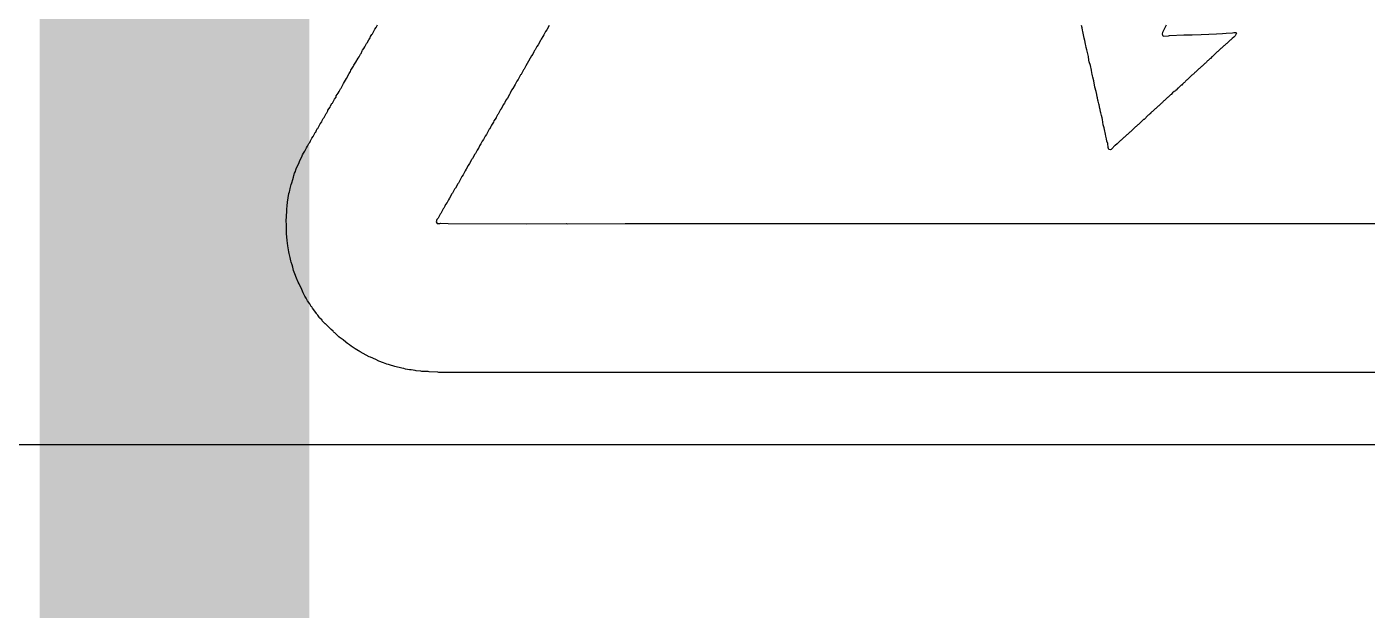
# Model space of a CAD drawing. Header units: inches. Extents: x 0 to 11.2, y -0.2 to 5.5.
# Drawn here: x 2.1421 to 2.3409, y 1.3093 to 1.3958 of the extents above; entities that cross this region are included whole.
import ezdxf

# ---------------------------------------------------------------- set-up
doc = ezdxf.new("R2010")
doc.units = ezdxf.units.IN
doc.header["$MEASUREMENT"] = 0
for name, color, linetype in [('Bottom Layer', 5, 'Continuous'), ('Top Layer', 1, 'Continuous'), ('Top Overlay', 2, 'Continuous')]:
    doc.layers.add(name, color=color, linetype=linetype)

msp = doc.modelspace()

# ---------------------------------------------------------------- linework, layer by layer
at = {"layer": 'Bottom Layer'}
msp.add_lwpolyline([(2.164, 1.41842, 0.04, 0.04, 0), (2.164, 0.67231, 0.04, 0.04, 0)], format="xyseb", dxfattribs=at)
at = {"layer": 'Top Layer'}
msp.add_line((3.31378, 1.33378), (1.73649, 1.33378), dxfattribs=at)
at = {"layer": 'Top Overlay'}
for p, q in [((2.19388, 1.39566), (2.1941, 1.39606)), ((2.21956, 1.39597), (2.2192, 1.3953)), ((2.29862, 1.39559), (2.29853, 1.39594)), ((2.31108, 1.39601), (2.31055, 1.3949)), ((2.19255, 1.39336), (2.19282, 1.39384)), ((2.19282, 1.39384), (2.19299, 1.39411)), ((2.19299, 1.39411), (2.19308, 1.39433)), ((2.19308, 1.39433), (2.19326, 1.39464)), ((2.19326, 1.39464), (2.19335, 1.39473)), ((2.19335, 1.39473), (2.19339, 1.39482)), ((2.19339, 1.39482), (2.1937, 1.39539)), ((2.1937, 1.39539), (2.19388, 1.39566)), ((2.21832, 1.39384), (2.21827, 1.39375)), ((2.2184, 1.39393), (2.21832, 1.39384)), ((2.21863, 1.39433), (2.2184, 1.39393)), ((2.21876, 1.39455), (2.21863, 1.39433)), ((2.21902, 1.39504), (2.21876, 1.39455)), ((2.2192, 1.3953), (2.21902, 1.39504)), ((2.29868, 1.39526), (2.29862, 1.39559)), ((2.29873, 1.39508), (2.29868, 1.39526)), ((2.29886, 1.39433), (2.29873, 1.39508)), ((2.29893, 1.39409), (2.29886, 1.39433)), ((2.29901, 1.39373), (2.29893, 1.39409)), ((2.31055, 1.3949), (2.3105, 1.39473)), ((2.3105, 1.39473), (2.31055, 1.39446)), ((2.31055, 1.39446), (2.31075, 1.39439)), ((2.31075, 1.39439), (2.31146, 1.39444)), ((2.31146, 1.39444), (2.31159, 1.39448)), ((2.31159, 1.39448), (2.31369, 1.39455)), ((2.31369, 1.39455), (2.31493, 1.39459)), ((2.31493, 1.39459), (2.31626, 1.39464)), ((2.31626, 1.39464), (2.31856, 1.39473)), ((2.31856, 1.39473), (2.31945, 1.39477)), ((2.31945, 1.39477), (2.31998, 1.39482)), ((2.31998, 1.39482), (2.32091, 1.39486)), ((2.32066, 1.39382), (2.32057, 1.39378)), ((2.32086, 1.39402), (2.32066, 1.39382)), ((2.32111, 1.39422), (2.32086, 1.39402)), ((2.32091, 1.39486), (2.32113, 1.3949)), ((2.32119, 1.39426), (2.32111, 1.39422)), ((2.32113, 1.3949), (2.32142, 1.39493)), ((2.32131, 1.39442), (2.32119, 1.39426)), ((2.32153, 1.39482), (2.32131, 1.39442)), ((2.32142, 1.39493), (2.32153, 1.39482)), ((2.19167, 1.39181), (2.19184, 1.3922)), ((2.19184, 1.3922), (2.19189, 1.39229)), ((2.19189, 1.39229), (2.19209, 1.39254)), ((2.19209, 1.39254), (2.1922, 1.39278)), ((2.1922, 1.39278), (2.19246, 1.39327)), ((2.19246, 1.39327), (2.19255, 1.39336)), ((2.2173, 1.39203), (2.21712, 1.39172)), ((2.21739, 1.39225), (2.2173, 1.39203)), ((2.21748, 1.39234), (2.21739, 1.39225)), ((2.21774, 1.39282), (2.21748, 1.39234)), ((2.21792, 1.39309), (2.21774, 1.39282)), ((2.21827, 1.39375), (2.21792, 1.39309)), ((2.2991, 1.3932), (2.29901, 1.39373)), ((2.29915, 1.39298), (2.2991, 1.3932)), ((2.29921, 1.39269), (2.29915, 1.39298)), ((2.2993, 1.39234), (2.29921, 1.39269)), ((2.29941, 1.39196), (2.2993, 1.39234)), ((2.29946, 1.39174), (2.29941, 1.39196)), ((2.31867, 1.39205), (2.31796, 1.39134)), ((2.31876, 1.39209), (2.31867, 1.39205)), ((2.3192, 1.39254), (2.31876, 1.39209)), ((2.31929, 1.39258), (2.3192, 1.39254)), ((2.31965, 1.39293), (2.31929, 1.39258)), ((2.31973, 1.39298), (2.31965, 1.39293)), ((2.32, 1.39324), (2.31973, 1.39298)), ((2.32009, 1.39329), (2.32, 1.39324)), ((2.32057, 1.39378), (2.32009, 1.39329)), ((2.19016, 1.38933), (2.19056, 1.3899)), ((2.19056, 1.3899), (2.1906, 1.39008)), ((2.1906, 1.39008), (2.19091, 1.39052)), ((2.19091, 1.39052), (2.19122, 1.3911)), ((2.19122, 1.3911), (2.19136, 1.39132)), ((2.19136, 1.39132), (2.19158, 1.39172)), ((2.19158, 1.39172), (2.19167, 1.39181)), ((2.2161, 1.38999), (2.21601, 1.38977)), ((2.21632, 1.3903), (2.2161, 1.38999)), ((2.21694, 1.39145), (2.21632, 1.3903)), ((2.21712, 1.39172), (2.21694, 1.39145)), ((2.2995, 1.39156), (2.29946, 1.39174)), ((2.29955, 1.39134), (2.2995, 1.39156)), ((2.29963, 1.39081), (2.29955, 1.39134)), ((2.29968, 1.39059), (2.29963, 1.39081)), ((2.29972, 1.39041), (2.29968, 1.39059)), ((2.29981, 1.39019), (2.29972, 1.39041)), ((2.29986, 1.39001), (2.29981, 1.39019)), ((2.29999, 1.38935), (2.29986, 1.39001)), ((2.31632, 1.38988), (2.31601, 1.38957)), ((2.31641, 1.38992), (2.31632, 1.38988)), ((2.31681, 1.39032), (2.31641, 1.38992)), ((2.3169, 1.39037), (2.31681, 1.39032)), ((2.31706, 1.39052), (2.3169, 1.39037)), ((2.3171, 1.39061), (2.31706, 1.39052)), ((2.31721, 1.39072), (2.3171, 1.39061)), ((2.3173, 1.39076), (2.31721, 1.39072)), ((2.31756, 1.39103), (2.3173, 1.39076)), ((2.31765, 1.39107), (2.31756, 1.39103)), ((2.31787, 1.3913), (2.31765, 1.39107)), ((2.31796, 1.39134), (2.31787, 1.3913)), ((2.18923, 1.3876), (2.1895, 1.38809)), ((2.1895, 1.38809), (2.18989, 1.38884)), ((2.18989, 1.38884), (2.19012, 1.38915)), ((2.19012, 1.38915), (2.19016, 1.38933)), ((2.21495, 1.38795), (2.21477, 1.38769)), ((2.21531, 1.38862), (2.21495, 1.38795)), ((2.21539, 1.38871), (2.21531, 1.38862)), ((2.2157, 1.38928), (2.21539, 1.38871)), ((2.21575, 1.38937), (2.2157, 1.38928)), ((2.21584, 1.38946), (2.21575, 1.38937)), ((2.21601, 1.38977), (2.21584, 1.38946)), ((2.30006, 1.38893), (2.29999, 1.38935)), ((2.3001, 1.38875), (2.30006, 1.38893)), ((2.30017, 1.38851), (2.3001, 1.38875)), ((2.30021, 1.38829), (2.30017, 1.38851)), ((2.30034, 1.38775), (2.30021, 1.38829)), ((2.31411, 1.38784), (2.31396, 1.38769)), ((2.3142, 1.38789), (2.31411, 1.38784)), ((2.31491, 1.3886), (2.3142, 1.38789)), ((2.315, 1.38864), (2.31491, 1.3886)), ((2.31509, 1.38873), (2.315, 1.38864)), ((2.31517, 1.38877), (2.31509, 1.38873)), ((2.31524, 1.38884), (2.31517, 1.38877)), ((2.31528, 1.38893), (2.31524, 1.38884)), ((2.31535, 1.38899), (2.31528, 1.38893)), ((2.31544, 1.38904), (2.31535, 1.38899)), ((2.31593, 1.38953), (2.31544, 1.38904)), ((2.31601, 1.38957), (2.31593, 1.38953)), ((2.18799, 1.38552), (2.18828, 1.38594)), ((2.18828, 1.38594), (2.18839, 1.38618)), ((2.18839, 1.38618), (2.18861, 1.38658)), ((2.18861, 1.38658), (2.1887, 1.38667)), ((2.1887, 1.38667), (2.18905, 1.38733)), ((2.18905, 1.38733), (2.18923, 1.3876)), ((2.21378, 1.3859), (2.21371, 1.38583)), ((2.214, 1.38638), (2.21378, 1.3859)), ((2.2142, 1.38663), (2.214, 1.38638)), ((2.21451, 1.3872), (2.2142, 1.38663)), ((2.21477, 1.38769), (2.21451, 1.3872)), ((2.3005, 1.3868), (2.30034, 1.38775)), ((2.3007, 1.38616), (2.3005, 1.3868)), ((2.30081, 1.3857), (2.3007, 1.38616)), ((2.31205, 1.38596), (2.31181, 1.38572)), ((2.3123, 1.38616), (2.31205, 1.38596)), ((2.31245, 1.38627), (2.3123, 1.38616)), ((2.3125, 1.38636), (2.31245, 1.38627)), ((2.31256, 1.38638), (2.3125, 1.38636)), ((2.31283, 1.38665), (2.31256, 1.38638)), ((2.31292, 1.38669), (2.31283, 1.38665)), ((2.31331, 1.38709), (2.31292, 1.38669)), ((2.3134, 1.38713), (2.31331, 1.38709)), ((2.31349, 1.38727), (2.3134, 1.38713)), ((2.31358, 1.38731), (2.31349, 1.38727)), ((2.31371, 1.38744), (2.31358, 1.38731)), ((2.3138, 1.38749), (2.31371, 1.38744)), ((2.31391, 1.3876), (2.3138, 1.38749)), ((2.31396, 1.38769), (2.31391, 1.3876)), ((2.18706, 1.38384), (2.18715, 1.38406)), ((2.18715, 1.38406), (2.18733, 1.38437)), ((2.18733, 1.38437), (2.18742, 1.38446)), ((2.18742, 1.38446), (2.18773, 1.38503)), ((2.18773, 1.38503), (2.18795, 1.38534)), ((2.18795, 1.38534), (2.18799, 1.38552)), ((2.21276, 1.38421), (2.21243, 1.38357)), ((2.21296, 1.38446), (2.21276, 1.38421)), ((2.213, 1.38455), (2.21296, 1.38446)), ((2.21314, 1.38486), (2.213, 1.38455)), ((2.21336, 1.38517), (2.21314, 1.38486)), ((2.21367, 1.38574), (2.21336, 1.38517)), ((2.21371, 1.38583), (2.21367, 1.38574)), ((2.30085, 1.38539), (2.30081, 1.3857)), ((2.3009, 1.38521), (2.30085, 1.38539)), ((2.30094, 1.3849), (2.3009, 1.38521)), ((2.30098, 1.38472), (2.30094, 1.3849)), ((2.3011, 1.38435), (2.30098, 1.38472)), ((2.30114, 1.38417), (2.3011, 1.38435)), ((2.30125, 1.38366), (2.30114, 1.38417)), ((2.30991, 1.38399), (2.30955, 1.38364)), ((2.30999, 1.38404), (2.30991, 1.38399)), ((2.31039, 1.38443), (2.30999, 1.38404)), ((2.31048, 1.38448), (2.31039, 1.38443)), ((2.31055, 1.38454), (2.31048, 1.38448)), ((2.31059, 1.38463), (2.31055, 1.38454)), ((2.31075, 1.38479), (2.31059, 1.38463)), ((2.31084, 1.38483), (2.31075, 1.38479)), ((2.31128, 1.38528), (2.31084, 1.38483)), ((2.31137, 1.38532), (2.31128, 1.38528)), ((2.31172, 1.38567), (2.31137, 1.38532)), ((2.31181, 1.38572), (2.31172, 1.38567)), ((2.18587, 1.38185), (2.18604, 1.38216)), ((2.18604, 1.38216), (2.18613, 1.38224)), ((2.18613, 1.38224), (2.18618, 1.38233)), ((2.18618, 1.38233), (2.18649, 1.38291)), ((2.18649, 1.38291), (2.18657, 1.383)), ((2.18657, 1.383), (2.18671, 1.38331)), ((2.18671, 1.38331), (2.18675, 1.38339)), ((2.18675, 1.38339), (2.18706, 1.38384)), ((2.21168, 1.38224), (2.21137, 1.3818)), ((2.21172, 1.38233), (2.21168, 1.38224)), ((2.2119, 1.38273), (2.21172, 1.38233)), ((2.21199, 1.38282), (2.2119, 1.38273)), ((2.21234, 1.38348), (2.21199, 1.38282)), ((2.21243, 1.38357), (2.21234, 1.38348)), ((2.30129, 1.38348), (2.30125, 1.38366)), ((2.30134, 1.38317), (2.30129, 1.38348)), ((2.30138, 1.383), (2.30134, 1.38317)), ((2.30149, 1.38262), (2.30138, 1.383)), ((2.30158, 1.38226), (2.30149, 1.38262)), ((2.30163, 1.38204), (2.30158, 1.38226)), ((2.30176, 1.38125), (2.30163, 1.38204)), ((2.30774, 1.382), (2.30725, 1.38151)), ((2.30782, 1.38204), (2.30774, 1.382)), ((2.30844, 1.38266), (2.30782, 1.38204)), ((2.30853, 1.38271), (2.30844, 1.38266)), ((2.30867, 1.38284), (2.30853, 1.38271)), ((2.30875, 1.38288), (2.30867, 1.38284)), ((2.30878, 1.38295), (2.30875, 1.38288)), ((2.30898, 1.38315), (2.30878, 1.38295)), ((2.30906, 1.38319), (2.30898, 1.38315)), ((2.30946, 1.38359), (2.30906, 1.38319)), ((2.30955, 1.38364), (2.30946, 1.38359)), ((2.18454, 1.3795), (2.18485, 1.38007)), ((2.18485, 1.38007), (2.18494, 1.38016)), ((2.18494, 1.38016), (2.18505, 1.38045)), ((2.18505, 1.38045), (2.18511, 1.38052)), ((2.18511, 1.38052), (2.18516, 1.38061)), ((2.18516, 1.38061), (2.18525, 1.38069)), ((2.18525, 1.38069), (2.18529, 1.38078)), ((2.18529, 1.38078), (2.1856, 1.38136)), ((2.1856, 1.38136), (2.18582, 1.38167)), ((2.18582, 1.38167), (2.18587, 1.38185)), ((2.21061, 1.38047), (2.21026, 1.37981)), ((2.21066, 1.38056), (2.21061, 1.38047)), ((2.21075, 1.38065), (2.21066, 1.38056)), ((2.21092, 1.38096), (2.21075, 1.38065)), ((2.21103, 1.3812), (2.21092, 1.38096)), ((2.21132, 1.38162), (2.21103, 1.3812)), ((2.21137, 1.3818), (2.21132, 1.38162)), ((2.3018, 1.38107), (2.30176, 1.38125)), ((2.30187, 1.38078), (2.3018, 1.38107)), ((2.30194, 1.38054), (2.30187, 1.38078)), ((2.30211, 1.37983), (2.30194, 1.38054)), ((2.3057, 1.38014), (2.30535, 1.37979)), ((2.30579, 1.38018), (2.3057, 1.38014)), ((2.30628, 1.38067), (2.30579, 1.38018)), ((2.30636, 1.38072), (2.30628, 1.38067)), ((2.30639, 1.38078), (2.30636, 1.38072)), ((2.30654, 1.38094), (2.30639, 1.38078)), ((2.30663, 1.38098), (2.30654, 1.38094)), ((2.3069, 1.38125), (2.30663, 1.38098)), ((2.30698, 1.38129), (2.3069, 1.38125)), ((2.30716, 1.38147), (2.30698, 1.38129)), ((2.30725, 1.38151), (2.30716, 1.38147)), ((2.18356, 1.37782), (2.18374, 1.37808)), ((2.18374, 1.37808), (2.18385, 1.37837)), ((2.18385, 1.37837), (2.18392, 1.37844)), ((2.18392, 1.37844), (2.18396, 1.37853)), ((2.18396, 1.37853), (2.18405, 1.37861)), ((2.18405, 1.37861), (2.18414, 1.37883)), ((2.18414, 1.37883), (2.18436, 1.37923)), ((2.18436, 1.37923), (2.18454, 1.3795)), ((2.20924, 1.37813), (2.20913, 1.37784)), ((2.20942, 1.37839), (2.20924, 1.37813)), ((2.20964, 1.37879), (2.20942, 1.37839)), ((2.20982, 1.37906), (2.20964, 1.37879)), ((2.21008, 1.37954), (2.20982, 1.37906)), ((2.21026, 1.37981), (2.21008, 1.37954)), ((2.30216, 1.37956), (2.30211, 1.37983)), ((2.30222, 1.37914), (2.30216, 1.37956)), ((2.30231, 1.37879), (2.30222, 1.37914)), ((2.30245, 1.37848), (2.30231, 1.37879)), ((2.30249, 1.37786), (2.30245, 1.37848)), ((2.30329, 1.37795), (2.30324, 1.37786)), ((2.30344, 1.3781), (2.30329, 1.37795)), ((2.30353, 1.37815), (2.30344, 1.3781)), ((2.3038, 1.37841), (2.30353, 1.37815)), ((2.30388, 1.37846), (2.3038, 1.37841)), ((2.30433, 1.3789), (2.30388, 1.37846)), ((2.30442, 1.37894), (2.30433, 1.3789)), ((2.30481, 1.37934), (2.30442, 1.37894)), ((2.3049, 1.37939), (2.30481, 1.37934)), ((2.30526, 1.37974), (2.3049, 1.37939)), ((2.30535, 1.37979), (2.30526, 1.37974)), ((2.18241, 1.37551), (2.18257, 1.37594)), ((2.18257, 1.37594), (2.18286, 1.37649)), ((2.18286, 1.37649), (2.18297, 1.37678)), ((2.18297, 1.37678), (2.18314, 1.37704)), ((2.18314, 1.37704), (2.1833, 1.37733)), ((2.1833, 1.37733), (2.18356, 1.37782)), ((2.20805, 1.37605), (2.20774, 1.37547)), ((2.20809, 1.37613), (2.20805, 1.37605)), ((2.20818, 1.37622), (2.20809, 1.37613)), ((2.20853, 1.37689), (2.20818, 1.37622)), ((2.20862, 1.37698), (2.20853, 1.37689)), ((2.20889, 1.37746), (2.20862, 1.37698)), ((2.20906, 1.37777), (2.20889, 1.37746)), ((2.20913, 1.37784), (2.20906, 1.37777)), ((2.3026, 1.37757), (2.30249, 1.37786)), ((2.30278, 1.37753), (2.3026, 1.37757)), ((2.30295, 1.37757), (2.30278, 1.37753)), ((2.30324, 1.37786), (2.30295, 1.37757)), ((2.18168, 1.37372), (2.18181, 1.37408)), ((2.18181, 1.37408), (2.18193, 1.37432)), ((2.18193, 1.37432), (2.18201, 1.37454)), ((2.18201, 1.37454), (2.18206, 1.37472)), ((2.18206, 1.37472), (2.18212, 1.37496)), ((2.18212, 1.37496), (2.18241, 1.37551)), ((2.20712, 1.37441), (2.20681, 1.37383)), ((2.20725, 1.37463), (2.20712, 1.37441)), ((2.20756, 1.3752), (2.20725, 1.37463)), ((2.20774, 1.37547), (2.20756, 1.3752)), ((2.18117, 1.3718), (2.18124, 1.37217)), ((2.18124, 1.37217), (2.18128, 1.37239)), ((2.18128, 1.37239), (2.18137, 1.37261)), ((2.18137, 1.37261), (2.18153, 1.37312)), ((2.18153, 1.37312), (2.18162, 1.37348)), ((2.18162, 1.37348), (2.18168, 1.37372)), ((2.20601, 1.3725), (2.20565, 1.37184)), ((2.2061, 1.37259), (2.20601, 1.3725)), ((2.20641, 1.37317), (2.2061, 1.37259)), ((2.20663, 1.37357), (2.20641, 1.37317)), ((2.20681, 1.37383), (2.20663, 1.37357)), ((2.18075, 1.36974), (2.18097, 1.37107)), ((2.18097, 1.37107), (2.18104, 1.37131)), ((2.18104, 1.37131), (2.18108, 1.37149)), ((2.18108, 1.37149), (2.18117, 1.3718)), ((2.20464, 1.37011), (2.20442, 1.36972)), ((2.20477, 1.37033), (2.20464, 1.37011)), ((2.20512, 1.371), (2.20477, 1.37033)), ((2.20521, 1.37109), (2.20512, 1.371)), ((2.20543, 1.37149), (2.20521, 1.37109)), ((2.20552, 1.37171), (2.20543, 1.37149)), ((2.20565, 1.37184), (2.20552, 1.37171)), ((2.1806, 1.36741), (2.18066, 1.36872)), ((2.18066, 1.36872), (2.18071, 1.36921)), ((2.18071, 1.36921), (2.18075, 1.36974)), ((2.2034, 1.36799), (2.20331, 1.36777)), ((2.20349, 1.36808), (2.2034, 1.36799)), ((2.20366, 1.36839), (2.20349, 1.36808)), ((2.20384, 1.36879), (2.20366, 1.36839)), ((2.20393, 1.36887), (2.20384, 1.36879)), ((2.20411, 1.36918), (2.20393, 1.36887)), ((2.20419, 1.36941), (2.20411, 1.36918)), ((2.20442, 1.36972), (2.20419, 1.36941)), ((2.18055, 1.36728), (2.1806, 1.36741)), ((2.18058, 1.36611), (2.18055, 1.36728)), ((2.18062, 1.36509), (2.18058, 1.36611)), ((2.20291, 1.36719), (2.20282, 1.36684)), ((2.20282, 1.36684), (2.20295, 1.36662)), ((2.20309, 1.36737), (2.20291, 1.36719)), ((2.20295, 1.36662), (2.20333, 1.36659)), ((2.20331, 1.36777), (2.20309, 1.36737)), ((2.20333, 1.36659), (2.20346, 1.36664)), ((2.20346, 1.36664), (2.20457, 1.36659)), ((2.20457, 1.36659), (2.21619, 1.36657)), ((2.21619, 1.36657), (2.22215, 1.36659)), ((2.22215, 1.36659), (2.22228, 1.36655)), ((2.22228, 1.36655), (2.23082, 1.36659)), ((2.23082, 1.36659), (2.35558, 1.36659)), ((2.18066, 1.3646), (2.18062, 1.36509)), ((2.18071, 1.36407), (2.18066, 1.3646)), ((2.1808, 1.36327), (2.18071, 1.36407)), ((2.18089, 1.3627), (2.1808, 1.36327)), ((2.18095, 1.36241), (2.18089, 1.3627)), ((2.18102, 1.36217), (2.18095, 1.36241)), ((2.18106, 1.36195), (2.18102, 1.36217)), ((2.18111, 1.36177), (2.18106, 1.36195)), ((2.18115, 1.36155), (2.18111, 1.36177)), ((2.18126, 1.36104), (2.18115, 1.36155)), ((2.18131, 1.36086), (2.18126, 1.36104)), ((2.18142, 1.36048), (2.18131, 1.36086)), ((2.18155, 1.36013), (2.18142, 1.36048)), ((2.18166, 1.35962), (2.18155, 1.36013)), ((2.18186, 1.35916), (2.18166, 1.35962)), ((2.1821, 1.35847), (2.18186, 1.35916)), ((2.18235, 1.35792), (2.1821, 1.35847)), ((2.18246, 1.35763), (2.18235, 1.35792)), ((2.18286, 1.35679), (2.18246, 1.35763)), ((2.18308, 1.3563), (2.18286, 1.35679)), ((2.18334, 1.35581), (2.18308, 1.3563)), ((2.18352, 1.35555), (2.18334, 1.35581)), ((2.18374, 1.35515), (2.18352, 1.35555)), ((2.18405, 1.35471), (2.18374, 1.35515)), ((2.18423, 1.3544), (2.18405, 1.35471)), ((2.18427, 1.35431), (2.18423, 1.3544)), ((2.18436, 1.35422), (2.18427, 1.35431)), ((2.18447, 1.35407), (2.18436, 1.35422)), ((2.18465, 1.3538), (2.18447, 1.35407)), ((2.18507, 1.35325), (2.18465, 1.3538)), ((2.18511, 1.35316), (2.18507, 1.35325)), ((2.18525, 1.35303), (2.18511, 1.35316)), ((2.18547, 1.35272), (2.18525, 1.35303)), ((2.18551, 1.35263), (2.18547, 1.35272)), ((2.18587, 1.35227), (2.18551, 1.35263)), ((2.18591, 1.35218), (2.18587, 1.35227)), ((2.18626, 1.35183), (2.18591, 1.35218)), ((2.18631, 1.35174), (2.18626, 1.35183)), ((2.18637, 1.35172), (2.18631, 1.35174)), ((2.18724, 1.35086), (2.18637, 1.35172)), ((2.1875, 1.35063), (2.18724, 1.35086)), ((2.18755, 1.35055), (2.1875, 1.35063)), ((2.18766, 1.35044), (2.18755, 1.35055)), ((2.18775, 1.35039), (2.18766, 1.35044)), ((2.18815, 1.34999), (2.18775, 1.35039)), ((2.18823, 1.34995), (2.18815, 1.34999)), ((2.18832, 1.34986), (2.18823, 1.34995)), ((2.18841, 1.34982), (2.18832, 1.34986)), ((2.18843, 1.34975), (2.18841, 1.34982)), ((2.18899, 1.34933), (2.18843, 1.34975)), ((2.18939, 1.34902), (2.18899, 1.34933)), ((2.18947, 1.34897), (2.18939, 1.34902)), ((2.18965, 1.3488), (2.18947, 1.34897)), ((2.18996, 1.34862), (2.18965, 1.3488)), ((2.19018, 1.3484), (2.18996, 1.34862)), ((2.19049, 1.34822), (2.19018, 1.3484)), ((2.1908, 1.348), (2.19049, 1.34822)), ((2.19129, 1.34773), (2.1908, 1.348)), ((2.19138, 1.34769), (2.19129, 1.34773)), ((2.19151, 1.34756), (2.19138, 1.34769)), ((2.19288, 1.34685), (2.19151, 1.34756)), ((2.19304, 1.34678), (2.19288, 1.34685)), ((2.19383, 1.34643), (2.19304, 1.34678)), ((2.19432, 1.34621), (2.19383, 1.34643)), ((2.19501, 1.34596), (2.19432, 1.34621)), ((2.19525, 1.34585), (2.19501, 1.34596)), ((2.19547, 1.34576), (2.19525, 1.34585)), ((2.19572, 1.3457), (2.19547, 1.34576)), ((2.19589, 1.34565), (2.19572, 1.3457)), ((2.19667, 1.34541), (2.19589, 1.34565)), ((2.19773, 1.34514), (2.19667, 1.34541)), ((2.19802, 1.34508), (2.19773, 1.34514)), ((2.19826, 1.34501), (2.19802, 1.34508)), ((2.19884, 1.34492), (2.19826, 1.34501)), ((2.1991, 1.34488), (2.19884, 1.34492)), ((2.1997, 1.34481), (2.1991, 1.34488)), ((2.19983, 1.34477), (2.1997, 1.34481)), ((2.20054, 1.34472), (2.19983, 1.34477)), ((2.20067, 1.34468), (2.20054, 1.34472)), ((2.2016, 1.34464), (2.20067, 1.34468)), ((2.20174, 1.34459), (2.2016, 1.34464)), ((2.20306, 1.34455), (2.20174, 1.34459)), ((2.2032, 1.3445), (2.20306, 1.34455)), ((2.42953, 1.34453), (2.2032, 1.3445))]:
    msp.add_line(p, q, dxfattribs=at)

doc.saveas('drawing.dxf')
